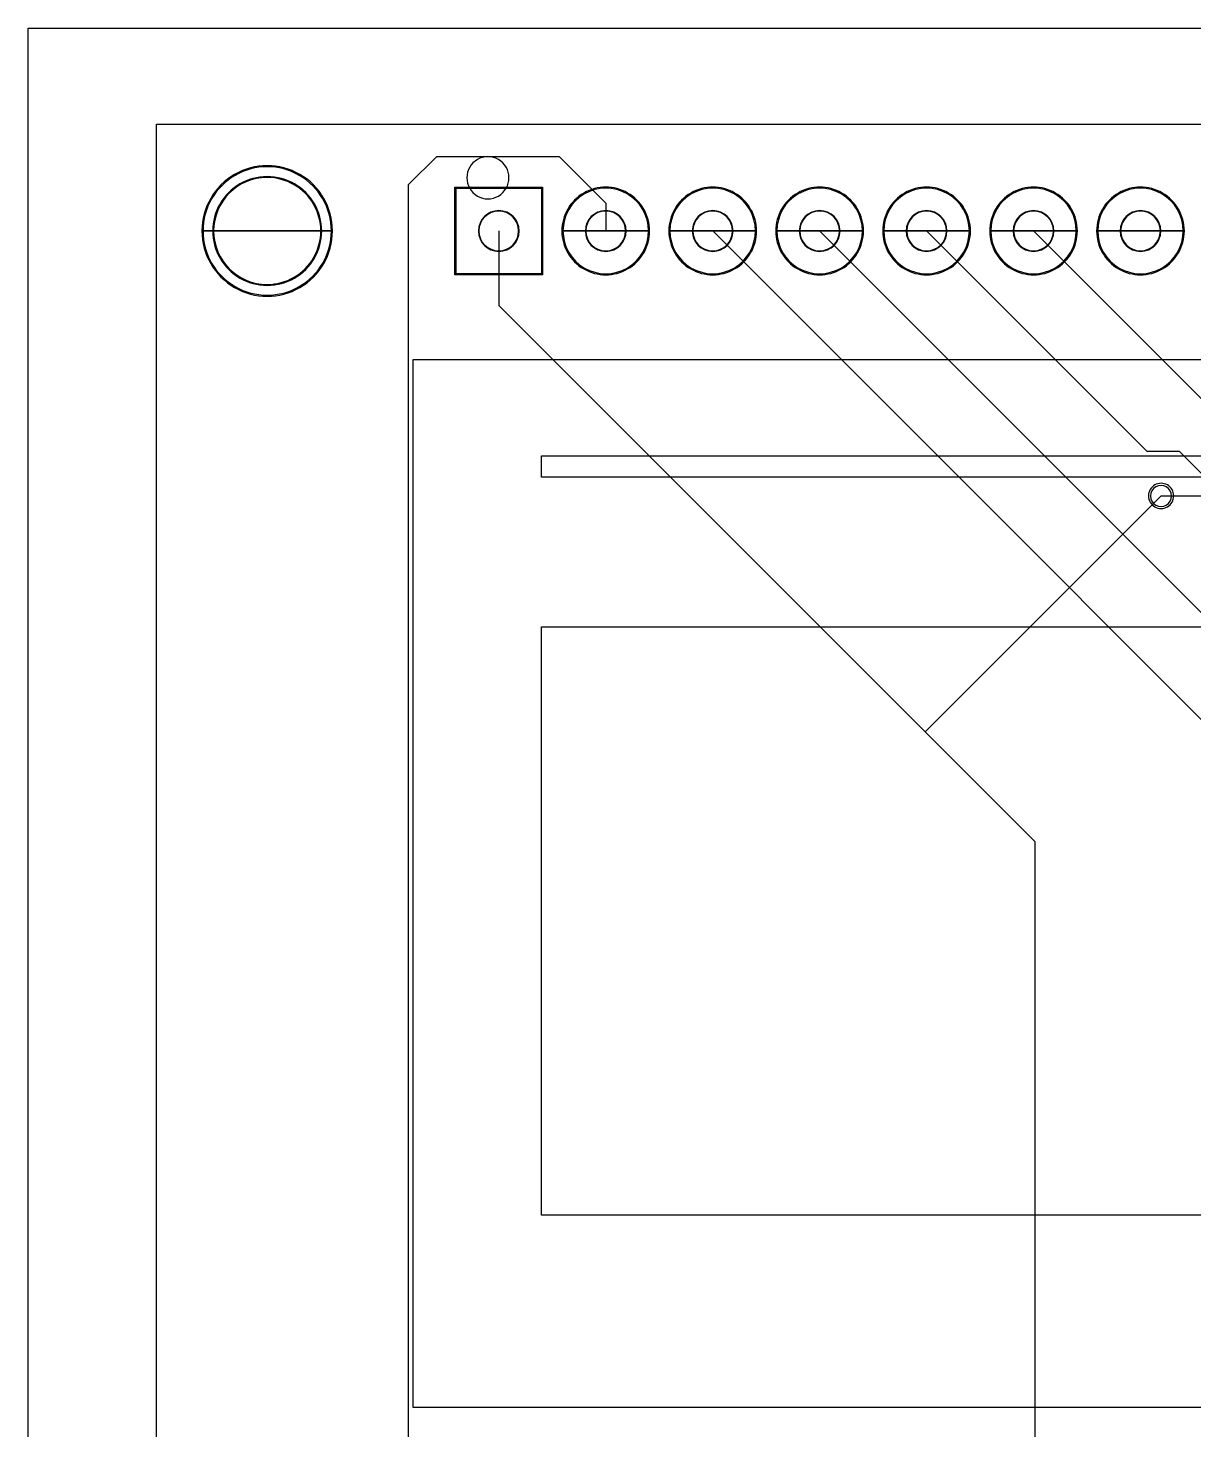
# Model space of a CAD drawing. Extents: x 97 to 381, y 17 to 243.
# Drawn here: x 97.2 to 175.7, y 149.1 to 243.5 of the extents above; entities that cross this region are included whole.
import ezdxf

# ---------------------------------------------------------------- set-up
doc = ezdxf.new("R2010")
doc.units = 0
for name, color, linetype in [('BoardOutLine', 7, 'CONTINUOUS'), ('BottomLayer', 7, 'CONTINUOUS'), ('BottomSolderMaskLayer', 7, 'CONTINUOUS'), ('Document', 7, 'CONTINUOUS'), ('Hole', 7, 'CONTINUOUS'), ('Multi-Layer', 7, 'CONTINUOUS'), ('TopLayer', 7, 'CONTINUOUS'), ('TopSilkLayer', 7, 'CONTINUOUS'), ('TopSolderMaskLayer', 7, 'CONTINUOUS')]:
    doc.layers.add(name, color=color, linetype=linetype)

msp = doc.modelspace()

# ---------------------------------------------------------------- linework, layer by layer
at = {"layer": 'BoardOutLine', "color": 7}
msp.add_lwpolyline([(97.209727, 243.470231), (380.67429, 243.470231), (380.67429, 16.698589), (97.209727, 16.698589)], close=True, dxfattribs=at)
at = {"layer": 'BottomLayer', "color": 1}
for points in [[(128.025788, 57.090664), (128.025788, 61.440214), (110.62767, 78.838339), (110.62767, 125.962399), (122.82954, 138.164261), (122.82954, 232.926529), (124.72314, 234.820136), (132.967875, 234.820136), (136.101323, 231.686689), (136.101323, 229.807489)], [(128.901308, 229.807489), (128.901308, 224.799874)], [(208.809953, 125.208559), (208.809953, 180.862504), (174.722205, 214.950259), (172.558598, 214.950259), (157.701368, 229.807489)], [(216.009967, 125.208559), (216.009967, 178.698904), (164.901382, 229.807489)], [(165.020903, 125.208559), (165.020903, 188.680286), (157.609207, 196.091981), (128.901308, 224.799874)], [(157.609207, 196.091981), (173.486678, 211.969451)]]:
    msp.add_lwpolyline(points, dxfattribs=at)
at = {"layer": 'BottomSolderMaskLayer', "color": 7}
for points in [[(113.317867, 233.467196), (113.303242, 233.467196)], [(125.949083, 232.759196), (131.853097, 232.759196), (131.853097, 226.855181), (125.949083, 226.855181)], [(128.901165, 231.180019), (128.901015, 231.180019)], [(136.10118, 231.180019), (136.10103, 231.180019)], [(143.301187, 231.180019), (143.301045, 231.180019)], [(150.501203, 231.180019), (150.50106, 231.180019)], [(157.701218, 231.180019), (157.701075, 231.180019)], [(164.901232, 231.180019), (164.90109, 231.180019)], [(172.101247, 231.180019), (172.101098, 231.180019)], [(108.91839, 229.807489), (117.702405, 229.807489)], [(117.702405, 229.807489)], [(133.149315, 229.807489), (139.05333, 229.807489)], [(139.05333, 229.807489)], [(140.34933, 229.807489), (146.253345, 229.807489)], [(146.253345, 229.807489)], [(147.549345, 229.807489), (153.45336, 229.807489)], [(153.45336, 229.807489)], [(154.74936, 229.807489), (160.653375, 229.807489)], [(160.653375, 229.807489)], [(161.949375, 229.807489), (167.85339, 229.807489)], [(167.85339, 229.807489)], [(169.14939, 229.807489), (175.053405, 229.807489)], [(175.053405, 229.807489)], [(128.901165, 228.434359), (128.901015, 228.434359)], [(136.10118, 228.434359), (136.10103, 228.434359)], [(143.301187, 228.434359), (143.301045, 228.434359)], [(150.501203, 228.434359), (150.50106, 228.434359)], [(157.701218, 228.434359), (157.701075, 228.434359)], [(164.901232, 228.434359), (164.90109, 228.434359)], [(172.101247, 228.434359), (172.101098, 228.434359)], [(113.317867, 226.147181), (113.303242, 226.147181)]]:
    msp.add_lwpolyline(points, close=True, dxfattribs=at)
for points in [[(115.50745, 233.614105), (114.148025, 234.399469), (112.47277, 234.399469), (111.113345, 233.614105)], [(111.113345, 233.614105), (109.75392, 232.828741), (108.917092, 231.377467), (108.91839, 229.807489)], [(113.303227, 233.467196), (111.995633, 233.467196), (110.787365, 232.769603), (110.133568, 231.637193)], [(116.487527, 231.637193), (115.83373, 232.769603), (114.625462, 233.467196), (113.317867, 233.467196)], [(117.702405, 229.807489), (117.703703, 231.377467), (116.866875, 232.828741), (115.50745, 233.614105)], [(134.625319, 232.364002), (133.711964, 231.836677), (133.149315, 230.862139), (133.149315, 229.807489)], [(137.577326, 232.364002), (136.663972, 232.891328), (135.538673, 232.891328), (134.625319, 232.364002)], [(139.05333, 229.807489), (139.05333, 230.862139), (138.490681, 231.836677), (137.577326, 232.364002)], [(141.825334, 232.364002), (140.911979, 231.836677), (140.34933, 230.862139), (140.34933, 229.807489)], [(144.777341, 232.364002), (143.863987, 232.891328), (142.738688, 232.891328), (141.825334, 232.364002)], [(146.253345, 229.807489), (146.253345, 230.862139), (145.690696, 231.836677), (144.777341, 232.364002)], [(149.025349, 232.364002), (148.111994, 231.836677), (147.549345, 230.862139), (147.549345, 229.807489)], [(151.977356, 232.364002), (151.064002, 232.891328), (149.938703, 232.891328), (149.025349, 232.364002)], [(153.45336, 229.807489), (153.45336, 230.862139), (152.890711, 231.836677), (151.977356, 232.364002)], [(156.225364, 232.364002), (155.312009, 231.836677), (154.74936, 230.862139), (154.74936, 229.807489)], [(159.177371, 232.364002), (158.264017, 232.891328), (157.138718, 232.891328), (156.225364, 232.364002)], [(160.653375, 229.807489), (160.653375, 230.862139), (160.090726, 231.836677), (159.177371, 232.364002)], [(163.425379, 232.364002), (162.512024, 231.836677), (161.949375, 230.86214), (161.949375, 229.807489)], [(166.377386, 232.364002), (165.464032, 232.891328), (164.338733, 232.891328), (163.425379, 232.364002)], [(167.85339, 229.807489), (167.85339, 230.86214), (167.290741, 231.836677), (166.377386, 232.364002)], [(170.625394, 232.364002), (169.712039, 231.836677), (169.14939, 230.862139), (169.14939, 229.807489)], [(173.577401, 232.364002), (172.664047, 232.891328), (171.538748, 232.891328), (170.625394, 232.364002)], [(175.053405, 229.807489), (175.053405, 230.862139), (174.490756, 231.836677), (173.577401, 232.364002)], [(110.133568, 231.637193), (109.479771, 230.504782), (109.479771, 229.109595), (110.133568, 227.977185)], [(116.487527, 227.977185), (117.141324, 229.109595), (117.141324, 230.504782), (116.487527, 231.637193)], [(128.901015, 231.180019), (128.143218, 231.179459), (127.529199, 230.564986), (127.529199, 229.807189)], [(130.272981, 229.807189), (130.272981, 230.564986), (129.658962, 231.179459), (128.901165, 231.180019)], [(136.10103, 231.180019), (135.343233, 231.179459), (134.729214, 230.564986), (134.729214, 229.807189)], [(137.472996, 229.807189), (137.472996, 230.564986), (136.858977, 231.179459), (136.10118, 231.180019)], [(143.301045, 231.180019), (142.543248, 231.179459), (141.929229, 230.564986), (141.929229, 229.807189)], [(144.673003, 229.807189), (144.673003, 230.564986), (144.058984, 231.179459), (143.301188, 231.180019)], [(150.50106, 231.180019), (149.743263, 231.179459), (149.129244, 230.564986), (149.129244, 229.807189)], [(151.873018, 229.807189), (151.873018, 230.564986), (151.258999, 231.179459), (150.501203, 231.180019)], [(157.701075, 231.180019), (156.943278, 231.179459), (156.329259, 230.564986), (156.329259, 229.807189)], [(159.073033, 229.807189), (159.073033, 230.564986), (158.459014, 231.179459), (157.701218, 231.180019)], [(164.90109, 231.180019), (164.143293, 231.179459), (163.529274, 230.564986), (163.529274, 229.807189)], [(166.273048, 229.807189), (166.273048, 230.564986), (165.659029, 231.179459), (164.901233, 231.180019)], [(172.101098, 231.180019), (171.343301, 231.179459), (170.729282, 230.564986), (170.729282, 229.807189)], [(173.473063, 229.807189), (173.473063, 230.564986), (172.859044, 231.179459), (172.101247, 231.180019)], [(108.91839, 229.807489), (108.917092, 228.237511), (109.75392, 226.786236), (111.113345, 226.000873)], [(115.50745, 226.000873), (116.866875, 226.786236), (117.703703, 228.237511), (117.702405, 229.807489)], [(127.529199, 229.807189), (127.529199, 229.049392), (128.143218, 228.434919), (128.901015, 228.434359)], [(128.901165, 228.434359), (129.658962, 228.434919), (130.272981, 229.049392), (130.272981, 229.807189)], [(133.149315, 229.807489), (133.149315, 228.752838), (133.711964, 227.778301), (134.625319, 227.250975)], [(134.729214, 229.807189), (134.729214, 229.049392), (135.343233, 228.434919), (136.10103, 228.434359)], [(136.10118, 228.434359), (136.858977, 228.434919), (137.472996, 229.049392), (137.472996, 229.807189)], [(137.577326, 227.250975), (138.490681, 227.778301), (139.05333, 228.752838), (139.05333, 229.807489)], [(140.34933, 229.807489), (140.34933, 228.752838), (140.911979, 227.7783), (141.825334, 227.250975)], [(141.929229, 229.807189), (141.929229, 229.049392), (142.543248, 228.434919), (143.301045, 228.434359)], [(143.301188, 228.434359), (144.058984, 228.434919), (144.673003, 229.049392), (144.673003, 229.807189)], [(144.777341, 227.250975), (145.690696, 227.7783), (146.253345, 228.752838), (146.253345, 229.807489)], [(147.549345, 229.807489), (147.549345, 228.752838), (148.111994, 227.778301), (149.025349, 227.250975)], [(149.129244, 229.807189), (149.129244, 229.049392), (149.743263, 228.434919), (150.50106, 228.434359)], [(150.501203, 228.434359), (151.258999, 228.434919), (151.873018, 229.049392), (151.873018, 229.807189)], [(151.977356, 227.250975), (152.890711, 227.778301), (153.45336, 228.752838), (153.45336, 229.807489)], [(154.74936, 229.807489), (154.74936, 228.752838), (155.312009, 227.778301), (156.225364, 227.250975)], [(156.329259, 229.807189), (156.329259, 229.049392), (156.943278, 228.434919), (157.701075, 228.434359)], [(157.701218, 228.434359), (158.459014, 228.434919), (159.073033, 229.049392), (159.073033, 229.807189)], [(159.177371, 227.250975), (160.090726, 227.778301), (160.653375, 228.752838), (160.653375, 229.807489)], [(161.949375, 229.807489), (161.949375, 228.752838), (162.512024, 227.7783), (163.425379, 227.250975)], [(163.529274, 229.807189), (163.529274, 229.049392), (164.143293, 228.434919), (164.90109, 228.434359)], [(164.901233, 228.434359), (165.659029, 228.434919), (166.273048, 229.049392), (166.273048, 229.807189)], [(166.377386, 227.250975), (167.290741, 227.7783), (167.85339, 228.752838), (167.85339, 229.807489)], [(169.14939, 229.807489), (169.14939, 228.752838), (169.712039, 227.778301), (170.625394, 227.250975)], [(170.729282, 229.807189), (170.729282, 229.049392), (171.343301, 228.434919), (172.101098, 228.434359)], [(172.101247, 228.434359), (172.859044, 228.434919), (173.473063, 229.049392), (173.473063, 229.807189)], [(173.577401, 227.250975), (174.490756, 227.778301), (175.053405, 228.752838), (175.053405, 229.807489)], [(110.133568, 227.977185), (110.787365, 226.844775), (111.995633, 226.147181), (113.303227, 226.147181)], [(113.317867, 226.147181), (114.625462, 226.147181), (115.83373, 226.844775), (116.487527, 227.977185)], [(134.625319, 227.250975), (135.538673, 226.72365), (136.663972, 226.72365), (137.577326, 227.250975)], [(141.825334, 227.250975), (142.738688, 226.72365), (143.863987, 226.72365), (144.777341, 227.250975)], [(149.025349, 227.250975), (149.938703, 226.72365), (151.064002, 226.72365), (151.977356, 227.250975)], [(156.225364, 227.250975), (157.138718, 226.72365), (158.264017, 226.72365), (159.177371, 227.250975)], [(163.425379, 227.250975), (164.338733, 226.72365), (165.464032, 226.72365), (166.377386, 227.250975)], [(170.625394, 227.250975), (171.538748, 226.72365), (172.664047, 226.72365), (173.577401, 227.250975)], [(111.113345, 226.000873), (112.47277, 225.215509), (114.148025, 225.215509), (115.50745, 226.000873)]]:
    msp.add_open_spline(points, degree=3, dxfattribs=at)
at = {"layer": 'Document', "color": 7}
msp.add_lwpolyline([(129.587467, 233.390209)], close=True, dxfattribs=at)
for points in [[(127.460104, 234.620388), (127.021044, 234.366495), (126.751064, 233.897392), (126.752108, 233.390209)], [(128.879471, 234.620388), (128.44041, 234.874282), (127.899165, 234.874282), (127.460104, 234.620388)], [(129.587468, 233.390209), (129.588511, 233.897392), (129.318531, 234.366495), (128.879471, 234.620388)], [(126.752108, 233.390209), (126.751064, 232.883026), (127.021044, 232.413922), (127.460104, 232.160029)], [(128.879471, 232.160029), (129.318531, 232.413922), (129.588511, 232.883026), (129.587467, 233.390209)], [(127.460104, 232.160029), (127.899165, 231.906136), (128.44041, 231.906136), (128.879471, 232.160029)]]:
    msp.add_open_spline(points, degree=3, dxfattribs=at)
at = {"layer": 'Hole', "color": 7}
msp.add_lwpolyline([(174.195375, 211.969451)], close=True, dxfattribs=at)
for points in [[(173.132329, 212.583201), (172.913057, 212.456605), (172.77798, 212.222645), (172.77798, 211.969451)], [(173.841026, 212.583201), (173.621754, 212.709798), (173.351601, 212.709798), (173.132329, 212.583201)], [(174.195375, 211.969451), (174.195375, 212.222645), (174.060298, 212.456605), (173.841026, 212.583201)], [(172.77798, 211.969451), (172.77798, 211.716258), (172.913057, 211.482298), (173.132329, 211.355701)], [(173.841026, 211.355701), (174.060298, 211.482298), (174.195375, 211.716258), (174.195375, 211.969451)], [(173.132329, 211.355701), (173.351601, 211.229105), (173.621754, 211.229105), (173.841026, 211.355701)]]:
    msp.add_open_spline(points, degree=3, dxfattribs=at)
at = {"layer": 'Multi-Layer', "color": 7}
for points in [[(113.31774, 233.407204), (113.30334, 233.407204)], [(126.02109, 232.687204), (131.781098, 232.687204), (131.781098, 226.927189), (126.02109, 226.927189)], [(128.901165, 231.146546), (128.901023, 231.146546)], [(136.10118, 231.146546), (136.101038, 231.146546)], [(143.301195, 231.146546), (143.301052, 231.146546)], [(150.50121, 231.146546), (150.501068, 231.146546)], [(157.701225, 231.146546), (157.701083, 231.146546)], [(164.90124, 231.146546), (164.901097, 231.146546)], [(172.101255, 231.146546), (172.101105, 231.146546)], [(108.99039, 229.807489), (117.630405, 229.807489)], [(117.630405, 229.807489)], [(133.221315, 229.807489), (138.98133, 229.807489)], [(138.98133, 229.807489)], [(140.42133, 229.807489), (146.181345, 229.807489)], [(146.181345, 229.807489)], [(147.621345, 229.807489), (153.38136, 229.807489)], [(153.38136, 229.807489)], [(154.82136, 229.807489), (160.581375, 229.807489)], [(160.581375, 229.807489)], [(162.021375, 229.807489), (167.78139, 229.807489)], [(167.78139, 229.807489)], [(169.22139, 229.807489), (174.981405, 229.807489)], [(174.981405, 229.807489)], [(128.901165, 228.467854), (128.901023, 228.467854)], [(136.10118, 228.467854), (136.101038, 228.467854)], [(143.301195, 228.467854), (143.301052, 228.467854)], [(150.50121, 228.467854), (150.501068, 228.467854)], [(157.701225, 228.467854), (157.701083, 228.467854)], [(164.90124, 228.467854), (164.901097, 228.467854)], [(172.101255, 228.467854), (172.101105, 228.467854)], [(113.31774, 226.207189), (113.30334, 226.207189)], [(174.337073, 211.969451)]]:
    msp.add_lwpolyline(points, close=True, dxfattribs=at)
for points in [[(115.471441, 233.551726), (114.134298, 234.324222), (112.486497, 234.324222), (111.149354, 233.551726)], [(111.149354, 233.551726), (109.81221, 232.779231), (108.989103, 231.351736), (108.99039, 229.807489)], [(113.30334, 233.407204), (111.315111, 233.407203), (109.703333, 231.795425), (109.703333, 229.807196)], [(116.435438, 231.6072), (115.792359, 232.721046), (114.603899, 233.407204), (113.31774, 233.407204)], [(117.630405, 229.807489), (117.631692, 231.351736), (116.808585, 232.779231), (115.471441, 233.551726)], [(134.661319, 232.301648), (133.770241, 231.787185), (133.221315, 230.836416), (133.221315, 229.807489)], [(137.541326, 232.301648), (136.650249, 232.816112), (135.552396, 232.816112), (134.661319, 232.301648)], [(138.98133, 229.807489), (138.98133, 230.836416), (138.432404, 231.787185), (137.541326, 232.301648)], [(141.861334, 232.301648), (140.970256, 231.787185), (140.42133, 230.836416), (140.42133, 229.807489)], [(144.741341, 232.301648), (143.850264, 232.816112), (142.752411, 232.816112), (141.861334, 232.301648)], [(146.181345, 229.807489), (146.181345, 230.836416), (145.632419, 231.787185), (144.741341, 232.301648)], [(149.061349, 232.301648), (148.170271, 231.787185), (147.621345, 230.836416), (147.621345, 229.807489)], [(151.941356, 232.301648), (151.050279, 232.816112), (149.952426, 232.816112), (149.061349, 232.301648)], [(153.38136, 229.807489), (153.38136, 230.836416), (152.832434, 231.787185), (151.941356, 232.301648)], [(156.261364, 232.301648), (155.370286, 231.787185), (154.82136, 230.836416), (154.82136, 229.807489)], [(159.141371, 232.301648), (158.250294, 232.816112), (157.152441, 232.816112), (156.261364, 232.301648)], [(160.581375, 229.807489), (160.581375, 230.836416), (160.032449, 231.787185), (159.141371, 232.301648)], [(163.461379, 232.301648), (162.570301, 231.787185), (162.021375, 230.836416), (162.021375, 229.807489)], [(166.341386, 232.301648), (165.450309, 232.816112), (164.352456, 232.816112), (163.461379, 232.301648)], [(167.78139, 229.807489), (167.78139, 230.836416), (167.232464, 231.787185), (166.341386, 232.301648)], [(170.661394, 232.301648), (169.770316, 231.787185), (169.22139, 230.836416), (169.22139, 229.807489)], [(173.541401, 232.301648), (172.650324, 232.816112), (171.552471, 232.816112), (170.661394, 232.301648)], [(174.981405, 229.807489), (174.981405, 230.836416), (174.432479, 231.787185), (173.541401, 232.301648)], [(116.435438, 228.007193), (117.078517, 229.121039), (117.078517, 230.493354), (116.435438, 231.6072)], [(128.901023, 231.146546), (128.161875, 231.145764), (127.563093, 230.546347), (127.563093, 229.8072)], [(130.239095, 229.8072), (130.239095, 230.546347), (129.640312, 231.145764), (128.901165, 231.146546)], [(136.101037, 231.146546), (135.36189, 231.145764), (134.763108, 230.546347), (134.763108, 229.8072)], [(137.43911, 229.8072), (137.43911, 230.546347), (136.840327, 231.145764), (136.10118, 231.146546)], [(143.301052, 231.146546), (142.561905, 231.145764), (141.963123, 230.546347), (141.963123, 229.8072)], [(144.639125, 229.8072), (144.639125, 230.546347), (144.040342, 231.145764), (143.301195, 231.146546)], [(150.501067, 231.146546), (149.76192, 231.145764), (149.163138, 230.546347), (149.163138, 229.8072)], [(151.83914, 229.8072), (151.83914, 230.546347), (151.240357, 231.145764), (150.50121, 231.146546)], [(157.701082, 231.146546), (156.961935, 231.145764), (156.363153, 230.546347), (156.363153, 229.8072)], [(159.039155, 229.8072), (159.039155, 230.546347), (158.440372, 231.145764), (157.701225, 231.146546)], [(164.901097, 231.146546), (164.16195, 231.145764), (163.563168, 230.546347), (163.563168, 229.8072)], [(166.23917, 229.8072), (166.23917, 230.546347), (165.640387, 231.145764), (164.90124, 231.146546)], [(172.101105, 231.146546), (171.361958, 231.145764), (170.763175, 230.546347), (170.763175, 229.8072)], [(173.439185, 229.8072), (173.439185, 230.546347), (172.840402, 231.145764), (172.101255, 231.146546)], [(108.99039, 229.807489), (108.989103, 228.263241), (109.81221, 226.835747), (111.149354, 226.063251)], [(109.703333, 229.807196), (109.703333, 227.818967), (111.315111, 226.207189), (113.30334, 226.207189)], [(115.471441, 226.063251), (116.808585, 226.835747), (117.631692, 228.263241), (117.630405, 229.807489)], [(127.563093, 229.8072), (127.563093, 229.068053), (128.161875, 228.468636), (128.901023, 228.467854)], [(128.901165, 228.467854), (129.640312, 228.468636), (130.239095, 229.068053), (130.239095, 229.8072)], [(133.221315, 229.807489), (133.221315, 228.778561), (133.770241, 227.827793), (134.661319, 227.313329)], [(134.763108, 229.8072), (134.763108, 229.068053), (135.36189, 228.468636), (136.101037, 228.467854)], [(136.10118, 228.467854), (136.840327, 228.468636), (137.43911, 229.068053), (137.43911, 229.8072)], [(137.541326, 227.313329), (138.432404, 227.827793), (138.98133, 228.778561), (138.98133, 229.807489)], [(140.42133, 229.807489), (140.42133, 228.778561), (140.970256, 227.827793), (141.861334, 227.313329)], [(141.963123, 229.8072), (141.963123, 229.068053), (142.561905, 228.468636), (143.301052, 228.467854)], [(143.301195, 228.467854), (144.040342, 228.468636), (144.639125, 229.068053), (144.639125, 229.8072)], [(144.741341, 227.313329), (145.632419, 227.827793), (146.181345, 228.778561), (146.181345, 229.807489)], [(147.621345, 229.807489), (147.621345, 228.778561), (148.170271, 227.827793), (149.061349, 227.313329)], [(149.163138, 229.8072), (149.163138, 229.068053), (149.76192, 228.468636), (150.501067, 228.467854)], [(150.50121, 228.467854), (151.240357, 228.468636), (151.83914, 229.068053), (151.83914, 229.8072)], [(151.941356, 227.313329), (152.832434, 227.827793), (153.38136, 228.778561), (153.38136, 229.807489)], [(154.82136, 229.807489), (154.82136, 228.778561), (155.370286, 227.827793), (156.261364, 227.313329)], [(156.363153, 229.8072), (156.363153, 229.068053), (156.961935, 228.468636), (157.701082, 228.467854)], [(157.701225, 228.467854), (158.440372, 228.468636), (159.039155, 229.068053), (159.039155, 229.8072)], [(159.141371, 227.313329), (160.032449, 227.827793), (160.581375, 228.778561), (160.581375, 229.807489)], [(162.021375, 229.807489), (162.021375, 228.778561), (162.570301, 227.827793), (163.461379, 227.313329)], [(163.563168, 229.8072), (163.563168, 229.068053), (164.16195, 228.468636), (164.901097, 228.467854)], [(164.90124, 228.467854), (165.640387, 228.468636), (166.23917, 229.068053), (166.23917, 229.8072)], [(166.341386, 227.313329), (167.232464, 227.827793), (167.78139, 228.778561), (167.78139, 229.807489)], [(169.22139, 229.807489), (169.22139, 228.778561), (169.770316, 227.827793), (170.661394, 227.313329)], [(170.763175, 229.8072), (170.763175, 229.068053), (171.361958, 228.468636), (172.101105, 228.467854)], [(172.101255, 228.467854), (172.840402, 228.468636), (173.439185, 229.068053), (173.439185, 229.8072)], [(173.541401, 227.313329), (174.432479, 227.827793), (174.981405, 228.778561), (174.981405, 229.807489)], [(113.31774, 226.207189), (114.603899, 226.207189), (115.792359, 226.893346), (116.435438, 228.007193)], [(134.661319, 227.313329), (135.552396, 226.798865), (136.650249, 226.798865), (137.541326, 227.313329)], [(141.861334, 227.313329), (142.752411, 226.798865), (143.850264, 226.798865), (144.741341, 227.313329)], [(149.061349, 227.313329), (149.952426, 226.798865), (151.050279, 226.798865), (151.941356, 227.313329)], [(156.261364, 227.313329), (157.152441, 226.798865), (158.250294, 226.798865), (159.141371, 227.313329)], [(163.461379, 227.313329), (164.352456, 226.798865), (165.450309, 226.798865), (166.341386, 227.313329)], [(170.661394, 227.313329), (171.552471, 226.798865), (172.650324, 226.798865), (173.541401, 227.313329)], [(111.149354, 226.063251), (112.486497, 225.290756), (114.134298, 225.290756), (115.471441, 226.063251)], [(173.06148, 212.705915), (172.798367, 212.554007), (172.636282, 212.273268), (172.636282, 211.969451)], [(173.911875, 212.705915), (173.648762, 212.857824), (173.324593, 212.857824), (173.06148, 212.705915)], [(174.337073, 211.969451), (174.337073, 212.273268), (174.174988, 212.554007), (173.911875, 212.705915)], [(172.636282, 211.969451), (172.636282, 211.665634), (172.798367, 211.384896), (173.06148, 211.232987)], [(173.911875, 211.232987), (174.174988, 211.384896), (174.337073, 211.665634), (174.337073, 211.969451)], [(173.06148, 211.232987), (173.324593, 211.081079), (173.648762, 211.081079), (173.911875, 211.232987)]]:
    msp.add_open_spline(points, degree=3, dxfattribs=at)
at = {"layer": 'TopLayer', "color": 5}
for points in [[(374.770283, 86.149939), (374.770283, 112.123249), (306.736627, 180.156904), (192.951915, 180.156904), (143.301338, 229.807489)], [(150.501352, 229.807489), (191.047515, 189.261326), (230.42727, 189.261326)], [(173.486678, 211.969451), (219.063488, 211.969451), (236.901525, 229.807489)]]:
    msp.add_lwpolyline(points, dxfattribs=at)
at = {"layer": 'TopSilkLayer', "color": 7}
for points in [[(333.3702, 236.990216), (333.3702, 134.750014), (105.849743, 134.750014), (105.849743, 236.990216)], [(316.090163, 221.150186), (316.090163, 150.590044), (123.12978, 150.590044), (123.12978, 221.150186)], [(131.769795, 214.670171), (308.170147, 214.670171), (308.170147, 213.230171), (131.769795, 213.230171)], [(308.170147, 203.150149), (308.170147, 163.550074), (131.769795, 163.550074), (131.769795, 203.150149)]]:
    msp.add_lwpolyline(points, close=True, dxfattribs=at)
at = {"layer": 'TopSolderMaskLayer', "color": 7}
for points in [[(113.317867, 233.467196), (113.303242, 233.467196)], [(125.949083, 232.759196), (131.853097, 232.759196), (131.853097, 226.855181), (125.949083, 226.855181)], [(128.901165, 231.180019), (128.901015, 231.180019)], [(136.10118, 231.180019), (136.10103, 231.180019)], [(143.301187, 231.180019), (143.301045, 231.180019)], [(150.501203, 231.180019), (150.50106, 231.180019)], [(157.701218, 231.180019), (157.701075, 231.180019)], [(164.901232, 231.180019), (164.90109, 231.180019)], [(172.101247, 231.180019), (172.101098, 231.180019)], [(108.91839, 229.807489), (117.702405, 229.807489)], [(117.702405, 229.807489)], [(133.149315, 229.807489), (139.05333, 229.807489)], [(139.05333, 229.807489)], [(140.34933, 229.807489), (146.253345, 229.807489)], [(146.253345, 229.807489)], [(147.549345, 229.807489), (153.45336, 229.807489)], [(153.45336, 229.807489)], [(154.74936, 229.807489), (160.653375, 229.807489)], [(160.653375, 229.807489)], [(161.949375, 229.807489), (167.85339, 229.807489)], [(167.85339, 229.807489)], [(169.14939, 229.807489), (175.053405, 229.807489)], [(175.053405, 229.807489)], [(128.901165, 228.434359), (128.901015, 228.434359)], [(136.10118, 228.434359), (136.10103, 228.434359)], [(143.301187, 228.434359), (143.301045, 228.434359)], [(150.501203, 228.434359), (150.50106, 228.434359)], [(157.701218, 228.434359), (157.701075, 228.434359)], [(164.901232, 228.434359), (164.90109, 228.434359)], [(172.101247, 228.434359), (172.101098, 228.434359)], [(113.317867, 226.147181), (113.303242, 226.147181)]]:
    msp.add_lwpolyline(points, close=True, dxfattribs=at)
for points in [[(115.50745, 233.614105), (114.148025, 234.399469), (112.47277, 234.399469), (111.113345, 233.614105)], [(111.113345, 233.614105), (109.75392, 232.828741), (108.917092, 231.377467), (108.91839, 229.807489)], [(113.303227, 233.467196), (111.995633, 233.467196), (110.787365, 232.769603), (110.133568, 231.637193)], [(116.487527, 231.637193), (115.83373, 232.769603), (114.625462, 233.467196), (113.317867, 233.467196)], [(117.702405, 229.807489), (117.703703, 231.377467), (116.866875, 232.828741), (115.50745, 233.614105)], [(134.625319, 232.364002), (133.711964, 231.836677), (133.149315, 230.862139), (133.149315, 229.807489)], [(137.577326, 232.364002), (136.663972, 232.891328), (135.538673, 232.891328), (134.625319, 232.364002)], [(139.05333, 229.807489), (139.05333, 230.862139), (138.490681, 231.836677), (137.577326, 232.364002)], [(141.825334, 232.364002), (140.911979, 231.836677), (140.34933, 230.862139), (140.34933, 229.807489)], [(144.777341, 232.364002), (143.863987, 232.891328), (142.738688, 232.891328), (141.825334, 232.364002)], [(146.253345, 229.807489), (146.253345, 230.862139), (145.690696, 231.836677), (144.777341, 232.364002)], [(149.025349, 232.364002), (148.111994, 231.836677), (147.549345, 230.862139), (147.549345, 229.807489)], [(151.977356, 232.364002), (151.064002, 232.891328), (149.938703, 232.891328), (149.025349, 232.364002)], [(153.45336, 229.807489), (153.45336, 230.862139), (152.890711, 231.836677), (151.977356, 232.364002)], [(156.225364, 232.364002), (155.312009, 231.836677), (154.74936, 230.862139), (154.74936, 229.807489)], [(159.177371, 232.364002), (158.264017, 232.891328), (157.138718, 232.891328), (156.225364, 232.364002)], [(160.653375, 229.807489), (160.653375, 230.862139), (160.090726, 231.836677), (159.177371, 232.364002)], [(163.425379, 232.364002), (162.512024, 231.836677), (161.949375, 230.86214), (161.949375, 229.807489)], [(166.377386, 232.364002), (165.464032, 232.891328), (164.338733, 232.891328), (163.425379, 232.364002)], [(167.85339, 229.807489), (167.85339, 230.86214), (167.290741, 231.836677), (166.377386, 232.364002)], [(170.625394, 232.364002), (169.712039, 231.836677), (169.14939, 230.862139), (169.14939, 229.807489)], [(173.577401, 232.364002), (172.664047, 232.891328), (171.538748, 232.891328), (170.625394, 232.364002)], [(175.053405, 229.807489), (175.053405, 230.862139), (174.490756, 231.836677), (173.577401, 232.364002)], [(110.133568, 231.637193), (109.479771, 230.504782), (109.479771, 229.109595), (110.133568, 227.977185)], [(116.487527, 227.977185), (117.141324, 229.109595), (117.141324, 230.504782), (116.487527, 231.637193)], [(128.901015, 231.180019), (128.143218, 231.179459), (127.529199, 230.564986), (127.529199, 229.807189)], [(130.272981, 229.807189), (130.272981, 230.564986), (129.658962, 231.179459), (128.901165, 231.180019)], [(136.10103, 231.180019), (135.343233, 231.179459), (134.729214, 230.564986), (134.729214, 229.807189)], [(137.472996, 229.807189), (137.472996, 230.564986), (136.858977, 231.179459), (136.10118, 231.180019)], [(143.301045, 231.180019), (142.543248, 231.179459), (141.929229, 230.564986), (141.929229, 229.807189)], [(144.673003, 229.807189), (144.673003, 230.564986), (144.058984, 231.179459), (143.301188, 231.180019)], [(150.50106, 231.180019), (149.743263, 231.179459), (149.129244, 230.564986), (149.129244, 229.807189)], [(151.873018, 229.807189), (151.873018, 230.564986), (151.258999, 231.179459), (150.501203, 231.180019)], [(157.701075, 231.180019), (156.943278, 231.179459), (156.329259, 230.564986), (156.329259, 229.807189)], [(159.073033, 229.807189), (159.073033, 230.564986), (158.459014, 231.179459), (157.701218, 231.180019)], [(164.90109, 231.180019), (164.143293, 231.179459), (163.529274, 230.564986), (163.529274, 229.807189)], [(166.273048, 229.807189), (166.273048, 230.564986), (165.659029, 231.179459), (164.901233, 231.180019)], [(172.101098, 231.180019), (171.343301, 231.179459), (170.729282, 230.564986), (170.729282, 229.807189)], [(173.473063, 229.807189), (173.473063, 230.564986), (172.859044, 231.179459), (172.101247, 231.180019)], [(108.91839, 229.807489), (108.917092, 228.237511), (109.75392, 226.786236), (111.113345, 226.000873)], [(115.50745, 226.000873), (116.866875, 226.786236), (117.703703, 228.237511), (117.702405, 229.807489)], [(127.529199, 229.807189), (127.529199, 229.049392), (128.143218, 228.434919), (128.901015, 228.434359)], [(128.901165, 228.434359), (129.658962, 228.434919), (130.272981, 229.049392), (130.272981, 229.807189)], [(133.149315, 229.807489), (133.149315, 228.752838), (133.711964, 227.778301), (134.625319, 227.250975)], [(134.729214, 229.807189), (134.729214, 229.049392), (135.343233, 228.434919), (136.10103, 228.434359)], [(136.10118, 228.434359), (136.858977, 228.434919), (137.472996, 229.049392), (137.472996, 229.807189)], [(137.577326, 227.250975), (138.490681, 227.778301), (139.05333, 228.752838), (139.05333, 229.807489)], [(140.34933, 229.807489), (140.34933, 228.752838), (140.911979, 227.7783), (141.825334, 227.250975)], [(141.929229, 229.807189), (141.929229, 229.049392), (142.543248, 228.434919), (143.301045, 228.434359)], [(143.301188, 228.434359), (144.058984, 228.434919), (144.673003, 229.049392), (144.673003, 229.807189)], [(144.777341, 227.250975), (145.690696, 227.7783), (146.253345, 228.752838), (146.253345, 229.807489)], [(147.549345, 229.807489), (147.549345, 228.752838), (148.111994, 227.778301), (149.025349, 227.250975)], [(149.129244, 229.807189), (149.129244, 229.049392), (149.743263, 228.434919), (150.50106, 228.434359)], [(150.501203, 228.434359), (151.258999, 228.434919), (151.873018, 229.049392), (151.873018, 229.807189)], [(151.977356, 227.250975), (152.890711, 227.778301), (153.45336, 228.752838), (153.45336, 229.807489)], [(154.74936, 229.807489), (154.74936, 228.752838), (155.312009, 227.778301), (156.225364, 227.250975)], [(156.329259, 229.807189), (156.329259, 229.049392), (156.943278, 228.434919), (157.701075, 228.434359)], [(157.701218, 228.434359), (158.459014, 228.434919), (159.073033, 229.049392), (159.073033, 229.807189)], [(159.177371, 227.250975), (160.090726, 227.778301), (160.653375, 228.752838), (160.653375, 229.807489)], [(161.949375, 229.807489), (161.949375, 228.752838), (162.512024, 227.7783), (163.425379, 227.250975)], [(163.529274, 229.807189), (163.529274, 229.049392), (164.143293, 228.434919), (164.90109, 228.434359)], [(164.901233, 228.434359), (165.659029, 228.434919), (166.273048, 229.049392), (166.273048, 229.807189)], [(166.377386, 227.250975), (167.290741, 227.7783), (167.85339, 228.752838), (167.85339, 229.807489)], [(169.14939, 229.807489), (169.14939, 228.752838), (169.712039, 227.778301), (170.625394, 227.250975)], [(170.729282, 229.807189), (170.729282, 229.049392), (171.343301, 228.434919), (172.101098, 228.434359)], [(172.101247, 228.434359), (172.859044, 228.434919), (173.473063, 229.049392), (173.473063, 229.807189)], [(173.577401, 227.250975), (174.490756, 227.778301), (175.053405, 228.752838), (175.053405, 229.807489)], [(110.133568, 227.977185), (110.787365, 226.844775), (111.995633, 226.147181), (113.303227, 226.147181)], [(113.317867, 226.147181), (114.625462, 226.147181), (115.83373, 226.844775), (116.487527, 227.977185)], [(134.625319, 227.250975), (135.538673, 226.72365), (136.663972, 226.72365), (137.577326, 227.250975)], [(141.825334, 227.250975), (142.738688, 226.72365), (143.863987, 226.72365), (144.777341, 227.250975)], [(149.025349, 227.250975), (149.938703, 226.72365), (151.064002, 226.72365), (151.977356, 227.250975)], [(156.225364, 227.250975), (157.138718, 226.72365), (158.264017, 226.72365), (159.177371, 227.250975)], [(163.425379, 227.250975), (164.338733, 226.72365), (165.464032, 226.72365), (166.377386, 227.250975)], [(170.625394, 227.250975), (171.538748, 226.72365), (172.664047, 226.72365), (173.577401, 227.250975)], [(111.113345, 226.000873), (112.47277, 225.215509), (114.148025, 225.215509), (115.50745, 226.000873)]]:
    msp.add_open_spline(points, degree=3, dxfattribs=at)

doc.saveas('drawing.dxf')
